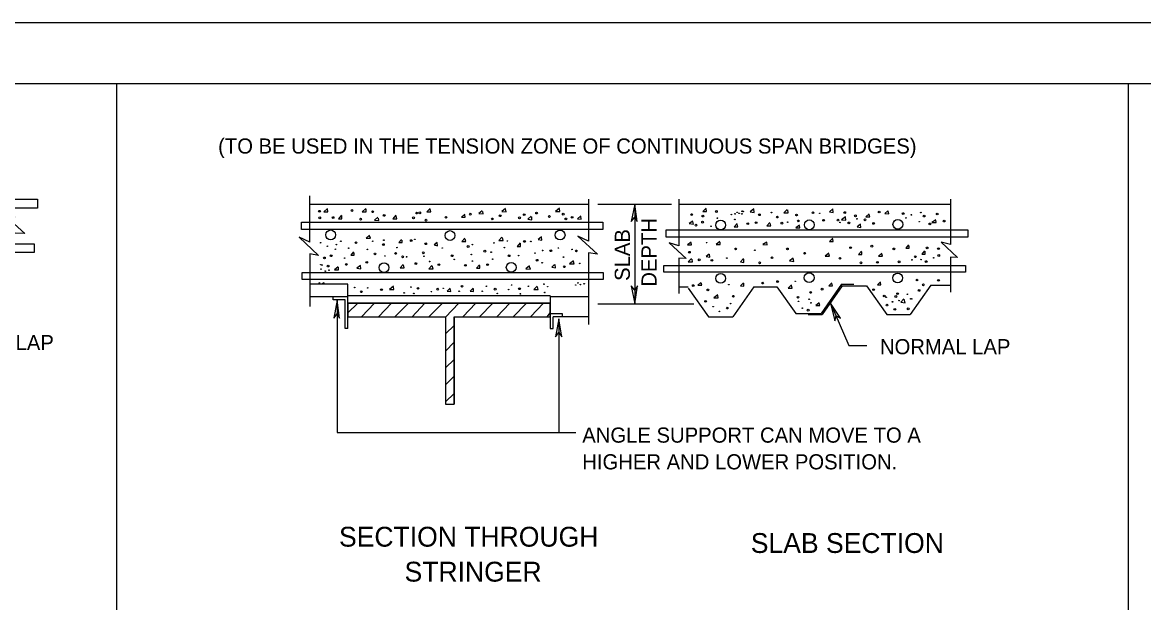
# Model space of a CAD drawing. Extents: x 528.16 to 531.11, y 154.42 to 156.25.
# Drawn here: x 529.644 to 530.401, y 155.861 to 156.253 of the extents above; entities that cross this region are included whole.
import ezdxf

# ---------------------------------------------------------------- set-up
doc = ezdxf.new("R2010")
doc.units = 0
for name, color, linetype in [('Level 1', 7, 'Continuous'), ('Level 4', 7, 'Continuous'), ('Level 41', 7, 'Continuous')]:
    doc.layers.add(name, color=color, linetype=linetype)

msp = doc.modelspace()

# ---------------------------------------------------------------- linework, layer by layer
at = {"layer": 'Level 1'}
for p, q in [((528.15617, 156.25295), (531.1145, 156.25295)), ((528.34318, 156.21161), (531.09318, 156.21161)), ((529.83793, 156.10467), (529.83793, 156.13584)), ((529.83793, 156.13026), (530.02625, 156.13026)), ((530.02625, 156.13354), (530.02625, 156.10533)), ((530.03248, 156.13026), (530.08235, 156.13026)), ((530.05741, 156.13026), (530.05741, 156.063)), ((530.08727, 156.13354), (530.08727, 156.10205)), ((530.08727, 156.13026), (530.27067, 156.13026)), ((530.27067, 156.13354), (530.27067, 156.10303)), ((529.83793, 156.0968), (529.83793, 156.06104)), ((530.02625, 156.09745), (530.02625, 156.0489)), ((530.08727, 156.09384), (530.08727, 156.06989)), ((530.27067, 156.0945), (530.27067, 156.07088)), ((529.86352, 156.07613), (529.83793, 156.07613)), ((529.86352, 156.04627), (529.86352, 156.07613)), ((530.08727, 156.07449), (530.0935, 156.07449)), ((530.1378, 156.07449), (530.12369, 156.05415)), ((530.1378, 156.07449), (530.15354, 156.07449)), ((530.15354, 156.07449), (530.16634, 156.05644)), ((530.19718, 156.07613), (530.1834, 156.05644)), ((530.19751, 156.07514), (530.18406, 156.05579)), ((530.19718, 156.07613), (530.20538, 156.07613)), ((530.19751, 156.07514), (530.21391, 156.07514)), ((530.21391, 156.07514), (530.22769, 156.05579)), ((530.25755, 156.07547), (530.24344, 156.05579)), ((530.25755, 156.07547), (530.27067, 156.07547)), ((529.86056, 156.0676), (529.83793, 156.0676)), ((529.86352, 156.0676), (529.85367, 156.0676)), ((529.85367, 156.06563), (529.85367, 156.0676)), ((530.00033, 156.06825), (529.86352, 156.06825)), ((530.00033, 156.06825), (530.00033, 156.04627)), ((530.00033, 156.06793), (530.02625, 156.06793)), ((530.0935, 156.0735), (530.10728, 156.05415)), ((529.86188, 156.06563), (529.85367, 156.06563)), ((529.8563, 156.0653), (529.8563, 155.97606)), ((529.86188, 156.04627), (529.86188, 156.06563)), ((530.00033, 156.06333), (529.86352, 156.06333)), ((529.86352, 156.05415), (529.86352, 156.06333)), ((529.86352, 156.06333), (530.00033, 156.06333)), ((529.86352, 156.05677), (529.87041, 156.06333)), ((529.8727, 156.05415), (529.88156, 156.06333)), ((529.88419, 156.05415), (529.89304, 156.06333)), ((529.89534, 156.05415), (529.90453, 156.06333)), ((529.90715, 156.05415), (529.91568, 156.06333)), ((529.91831, 156.05415), (529.92749, 156.06333)), ((529.92946, 156.05382), (529.93865, 156.06333)), ((529.94127, 156.05415), (529.95013, 156.06333)), ((529.95243, 156.05415), (529.96161, 156.06333)), ((529.96424, 156.05415), (529.9731, 156.06333)), ((529.97539, 156.05415), (529.98425, 156.06333)), ((529.98688, 156.05415), (529.99573, 156.06333)), ((530.00033, 156.05415), (530.00033, 156.06333)), ((530.03248, 156.063), (530.09744, 156.063)), ((530.18963, 156.06333), (530.2021, 156.03479)), ((529.86352, 156.05415), (529.92946, 156.05415)), ((529.92946, 156.05415), (529.92946, 155.99509)), ((529.93537, 156.05415), (529.93537, 155.99509)), ((529.93537, 156.05415), (530.00033, 156.05415)), ((529.99836, 156.05415), (530.00033, 156.05677)), ((530.00853, 156.05611), (530.00033, 156.05611)), ((530.02625, 156.05415), (530.0023, 156.05415)), ((530.0023, 156.04627), (530.0023, 156.05415)), ((530.00623, 156.05283), (530.00623, 155.97606)), ((530.00853, 156.05415), (530.00853, 156.05611)), ((530.10728, 156.05415), (530.12369, 156.05415)), ((530.16634, 156.05644), (530.1834, 156.05644)), ((530.17454, 156.05579), (530.18406, 156.05579)), ((530.22769, 156.05579), (530.24344, 156.05579)), ((529.86352, 156.04627), (529.86188, 156.04627)), ((529.92946, 156.04266), (529.93537, 156.04824)), ((530.00033, 156.04627), (530.0023, 156.04627)), ((529.92946, 156.03085), (529.93537, 156.03709)), ((530.2021, 156.03479), (530.21424, 156.03479)), ((529.92946, 156.0197), (529.93537, 156.02528)), ((529.92946, 156.00821), (529.93537, 156.01412)), ((529.92946, 155.99673), (529.93537, 156.00231)), ((529.8563, 155.97606), (530.01772, 155.97606))]:
    msp.add_line(p, q, dxfattribs=at)
for points in [[(529.39895, 156.13369), (529.65387, 156.13369), (529.65387, 156.12745), (529.39895, 156.12745)], [(530.05741, 156.13026), (530.05512, 156.11845), (530.05741, 156.1214), (530.05906, 156.11845)], [(529.83235, 156.11812), (530.03576, 156.11812), (530.03576, 156.1132), (529.83235, 156.1132)], [(530.07874, 156.11287), (530.28248, 156.11287), (530.28248, 156.10795), (530.07874, 156.10795)], [(529.39698, 156.1035), (529.65157, 156.1035), (529.65157, 156.0976), (529.39698, 156.0976)], [(530.0771, 156.08892), (530.28084, 156.08892), (530.28084, 156.08433), (530.0771, 156.08433)], [(529.83268, 156.084), (530.03609, 156.084), (530.03609, 156.07941), (529.83268, 156.07941)], [(530.05741, 156.063), (530.05938, 156.07514), (530.05741, 156.07219), (530.05512, 156.07514)], [(529.8563, 156.0653), (529.854, 156.05316), (529.8563, 156.05611), (529.85794, 156.05316)], [(530.18963, 156.06333), (530.19259, 156.05152), (530.19357, 156.0548), (530.19652, 156.05316)], [(530.00623, 156.05283), (530.00394, 156.04069), (530.00623, 156.04365), (530.0082, 156.04069)]]:
    msp.add_lwpolyline(points, close=True, dxfattribs=at)
for points in [[(529.84974, 156.12731), (529.84744, 156.12501), (529.85007, 156.12501), (529.84974, 156.12698)], [(529.87566, 156.12731), (529.87336, 156.12501), (529.87598, 156.12501), (529.87598, 156.12698)], [(529.91929, 156.12731), (529.91699, 156.12501), (529.91962, 156.12501), (529.91929, 156.12698)], [(529.97014, 156.12731), (529.96752, 156.12534), (529.97047, 156.12501), (529.97014, 156.12698)], [(530.00656, 156.12764), (530.00394, 156.12534), (530.00689, 156.12534), (530.00656, 156.12731)], [(530.10564, 156.12764), (530.10335, 156.12534), (530.10597, 156.12534), (530.10564, 156.12731)], [(530.1378, 156.12698), (530.1355, 156.12501), (530.13812, 156.12468), (530.1378, 156.12698)], [(530.16043, 156.12665), (530.15814, 156.12436), (530.16109, 156.12436), (530.16076, 156.12632)], [(530.19127, 156.12698), (530.18898, 156.12501), (530.1916, 156.12468), (530.19127, 156.12698)], [(529.63878, 156.12122), (529.63091, 156.12352), (529.64534, 156.11039), (529.63878, 156.11072)], [(529.85925, 156.12272), (529.85728, 156.12042), (529.85958, 156.12042), (529.85958, 156.12239)], [(529.88386, 156.1214), (529.88156, 156.11944), (529.88451, 156.11911), (529.88419, 156.12075)], [(529.896, 156.12272), (529.89403, 156.12042), (529.89665, 156.12042), (529.89633, 156.12239)], [(529.94259, 156.12337), (529.94029, 156.1214), (529.94291, 156.1214), (529.94259, 156.12304)], [(529.9544, 156.12567), (529.9521, 156.12403), (529.95505, 156.1237), (529.95472, 156.12534)], [(529.98753, 156.12206), (529.98524, 156.12009), (529.98786, 156.11976), (529.98786, 156.12173)], [(530.021, 156.12239), (530.0187, 156.12042), (530.02133, 156.12009), (530.021, 156.12206)], [(530.1998, 156.12173), (530.19718, 156.11976), (530.20013, 156.11944), (530.1998, 156.12173)], [(530.21588, 156.1237), (530.21358, 156.12173), (530.21621, 156.12173), (530.21588, 156.12337)], [(530.22835, 156.12567), (530.22638, 156.12403), (530.229, 156.1237), (530.22867, 156.12567)], [(530.26083, 156.11976), (530.2582, 156.11779), (530.26115, 156.11779), (530.26083, 156.11944)], [(530.09678, 156.11878), (530.09416, 156.11714), (530.09711, 156.11681), (530.09678, 156.11845)], [(530.12664, 156.11714), (530.12467, 156.11484), (530.12697, 156.11484), (530.12664, 156.11681)], [(530.14862, 156.11779), (530.14665, 156.1155), (530.14928, 156.1155), (530.14895, 156.11747)], [(530.16864, 156.11615), (530.16634, 156.11419), (530.16896, 156.11419), (530.16864, 156.11583)], [(530.20997, 156.11681), (530.20768, 156.11484), (530.2103, 156.11451), (530.20997, 156.11681)], [(529.83793, 156.10467), (529.83071, 156.10795), (529.84383, 156.09548), (529.83793, 156.0968)], [(529.87828, 156.10926), (529.87598, 156.1073), (529.87894, 156.1073), (529.87828, 156.10894)], [(529.89993, 156.10631), (529.89797, 156.10434), (529.90026, 156.10434), (529.90026, 156.10598)], [(529.92388, 156.10434), (529.92192, 156.1027), (529.92421, 156.10205), (529.92388, 156.10434)], [(529.94259, 156.1073), (529.94062, 156.105), (529.94324, 156.105), (529.94291, 156.10664)], [(529.96752, 156.10795), (529.96555, 156.10566), (529.9685, 156.10566), (529.96818, 156.10762)], [(529.97999, 156.10402), (529.97802, 156.10172), (529.98031, 156.10172), (529.98031, 156.10369)], [(529.99442, 156.10828), (529.99213, 156.10631), (529.99475, 156.10598), (529.99442, 156.10828)], [(530.02625, 156.10533), (530.01903, 156.10861), (530.03215, 156.09647), (530.02625, 156.09745)], [(530.08727, 156.10205), (530.08071, 156.10402), (530.09219, 156.09352), (530.08727, 156.09384)], [(530.09547, 156.10467), (530.09318, 156.1027), (530.0958, 156.1027), (530.09547, 156.10434)], [(530.11483, 156.105), (530.11253, 156.10303), (530.11516, 156.10303), (530.11516, 156.10467)], [(530.14665, 156.10467), (530.14403, 156.10303), (530.14698, 156.1027), (530.14665, 156.10467)], [(530.19127, 156.1073), (530.18898, 156.105), (530.1916, 156.105), (530.19127, 156.10664)], [(530.27067, 156.10303), (530.26444, 156.10467), (530.27559, 156.09417), (530.27067, 156.0945)], [(529.86745, 156.09811), (529.86549, 156.09581), (529.86778, 156.09581), (529.86778, 156.09745)], [(530.10761, 156.09647), (530.10564, 156.09483), (530.10827, 156.0945), (530.10794, 156.09647)], [(530.18865, 156.09713), (530.18602, 156.09516), (530.18898, 156.09516), (530.18865, 156.0968)], [(530.21063, 156.09844), (530.20866, 156.09614), (530.21096, 156.09614), (530.21096, 156.09811)], [(530.22441, 156.09713), (530.22211, 156.09516), (530.22474, 156.09516), (530.22441, 156.0968)], [(530.24245, 156.1027), (530.24049, 156.10041), (530.24278, 156.10041), (530.24278, 156.10205)], [(530.25328, 156.09877), (530.25131, 156.09647), (530.25361, 156.09647), (530.25361, 156.09844)], [(529.87205, 156.08892), (529.86975, 156.08695), (529.87238, 156.08663), (529.87205, 156.08892)], [(529.90092, 156.08958), (529.89895, 156.08728), (529.90157, 156.08728), (529.90125, 156.08925)], [(529.92028, 156.08892), (529.91831, 156.08663), (529.92126, 156.08663), (529.9206, 156.0886)], [(529.95243, 156.08925), (529.95046, 156.08695), (529.95276, 156.08695), (529.95276, 156.08892)], [(530.00328, 156.08958), (530.00131, 156.08761), (530.00394, 156.08728), (530.00361, 156.08958)], [(530.01608, 156.09188), (530.01345, 156.08991), (530.0164, 156.08991), (530.01608, 156.09155)], [(530.0958, 156.09352), (530.0935, 156.09122), (530.09646, 156.09122), (530.09613, 156.09319)], [(530.13091, 156.09352), (530.12894, 156.09122), (530.13123, 156.09089), (530.13123, 156.09319)], [(530.16437, 156.09384), (530.16207, 156.09188), (530.16503, 156.09155), (530.16437, 156.09384)], [(529.85696, 156.08794), (529.85466, 156.08597), (529.85728, 156.08597), (529.85728, 156.08761)], [(529.98622, 156.0886), (529.98392, 156.08663), (529.98688, 156.0863), (529.98622, 156.08794)], [(529.89436, 156.07482), (529.89173, 156.07252), (529.89469, 156.07252), (529.89436, 156.07449)], [(529.99147, 156.07482), (529.98917, 156.07252), (529.99213, 156.07252), (529.9918, 156.07449)], [(530.10203, 156.07744), (530.10007, 156.07547), (530.10269, 156.07547), (530.10236, 156.07711)], [(530.13091, 156.07711), (530.12894, 156.07514), (530.13123, 156.07482), (530.13123, 156.07678)], [(530.16339, 156.0758), (530.16109, 156.0735), (530.16371, 156.0735), (530.16339, 156.07547)], [(530.19062, 156.07711), (530.18865, 156.07514), (530.19094, 156.07514), (530.19062, 156.07678)], [(530.22343, 156.07777), (530.22146, 156.0758), (530.22375, 156.0758), (530.22343, 156.07744)], [(529.93274, 156.0735), (529.93077, 156.07153), (529.93307, 156.07121), (529.93274, 156.07318)], [(529.94816, 156.0735), (529.94619, 156.07153), (529.94849, 156.07121), (529.94849, 156.07318)], [(530.11352, 156.06891), (530.11089, 156.06694), (530.11385, 156.06694), (530.11352, 156.06858)], [(530.23917, 156.06629), (530.2372, 156.06399), (530.24016, 156.06366), (530.2395, 156.06596)], [(529.86352, 156.06333), (529.86352, 156.05415), (529.92946, 156.05415), (529.92946, 155.99509), (529.93537, 155.99509), (529.93537, 156.05415), (530.00033, 156.05415), (530.00033, 156.06333), (529.86352, 156.06333)], [(530.18209, 156.06366), (530.17979, 156.06169), (530.18241, 156.06169), (530.18209, 156.06333)]]:
    msp.add_lwpolyline(points, dxfattribs=at)
for centre, radius in [((529.84444, 156.12543), 0.000585), ((529.84461, 156.12101), 0.000585), ((529.85363, 156.12118), 0.000585), ((529.86637, 156.12597), 0.000585), ((529.87221, 156.12012), 0.000585), ((529.88034, 156.12508), 0.000585), ((529.88812, 156.1226), 0.000585), ((529.90794, 156.12101), 0.000585), ((529.91005, 156.12419), 0.000585), ((529.91218, 156.12437), 0.000585), ((529.91642, 156.11942), 0.000585), ((529.92987, 156.12136), 0.000585), ((529.94632, 156.12349), 0.000585), ((529.96117, 156.1203), 0.000585), ((529.96648, 156.12242), 0.000585), ((529.97957, 156.12101), 0.000585), ((529.98275, 156.12314), 0.000585), ((529.99107, 156.12419), 0.000585), ((529.99973, 156.1219), 0.000585), ((530.00911, 156.12349), 0.000585), ((530.01088, 156.1203), 0.000585), ((530.01512, 156.12136), 0.000585), ((530.09591, 156.12322), 0.000585), ((530.10343, 156.1222), 0.000585), ((530.11264, 156.12527), 0.000585), ((530.11548, 156.11611), 0.00331), ((530.1133, 156.1208), 0.000201), ((530.12269, 156.1232), 0.000201), ((530.12507, 156.11995), 0.000201), ((530.12524, 156.1237), 0.000201), ((530.12661, 156.12473), 0.000201), ((530.12797, 156.12405), 0.000201), ((530.12986, 156.12542), 0.000201), ((530.12986, 156.1237), 0.000201), ((530.13037, 156.12542), 0.000201), ((530.13071, 156.12524), 0.000201), ((530.14166, 156.12305), 0.000585), ((530.14983, 156.12456), 0.000201), ((530.15378, 156.12151), 0.000585), ((530.16675, 156.12288), 0.000585), ((530.16672, 156.12251), 0.000201), ((530.16795, 156.11895), 0.000585), ((530.17542, 156.11627), 0.00331), ((530.17784, 156.12442), 0.000585), ((530.18243, 156.12405), 0.000201), ((530.18501, 156.11929), 0.000585), ((530.18533, 156.11961), 0.000201), ((530.19475, 156.11946), 0.000585), ((530.19935, 156.12458), 0.000585), ((530.20652, 156.12236), 0.000585), ((530.20752, 156.1203), 0.000201), ((530.21301, 156.11963), 0.000585), ((530.22257, 156.12493), 0.000585), ((530.23521, 156.11657), 0.00331), ((530.23878, 156.1239), 0.000585), ((530.24063, 156.12097), 0.000201), ((530.24439, 156.12302), 0.000201), ((530.2507, 156.12456), 0.000201), ((530.25295, 156.1222), 0.000585), ((530.26183, 156.12356), 0.000585), ((530.26644, 156.11878), 0.000585), ((529.852, 156.10948), 0.00331), ((529.93264, 156.10905), 0.00331), ((530.00701, 156.10935), 0.00331), ((530.09881, 156.11604), 0.000585), ((530.10325, 156.11809), 0.000585), ((530.10903, 156.11534), 0.000201), ((530.13381, 156.11707), 0.000585), ((530.13944, 156.11776), 0.000585), ((530.15685, 156.11741), 0.000585), ((530.16075, 156.11807), 0.000201), ((530.19608, 156.1179), 0.000201), ((530.20209, 156.11758), 0.000585), ((530.21881, 156.11724), 0.000585), ((530.24968, 156.11841), 0.000201), ((530.25688, 156.1169), 0.000585), ((529.84516, 156.1042), 0.000201), ((529.85884, 156.1052), 0.000201), ((529.8691, 156.10421), 0.000585), ((529.88035, 156.1052), 0.000201), ((529.8879, 156.10591), 0.000201), ((529.90642, 156.10564), 0.000585), ((529.90884, 156.10648), 0.000201), ((529.91625, 156.10349), 0.000585), ((529.96227, 156.10406), 0.000201), ((529.97138, 156.10534), 0.000201), ((529.98292, 156.10506), 0.000585), ((529.98719, 156.10506), 0.000201), ((530.10596, 156.10424), 0.000201), ((529.84972, 156.10178), 0.000201), ((529.85513, 156.09978), 0.000201), ((529.85585, 156.10292), 0.000201), ((529.86411, 156.1005), 0.000201), ((529.87679, 156.09965), 0.000201), ((529.88192, 156.09666), 0.000585), ((529.88762, 156.10293), 0.000585), ((529.89588, 156.09694), 0.000585), ((529.89673, 156.10093), 0.000201), ((529.91455, 156.09737), 0.000585), ((529.92736, 156.10064), 0.000201), ((529.94489, 156.10164), 0.000585), ((529.94702, 156.09622), 0.000201), ((529.94774, 156.10292), 0.000201), ((529.95614, 156.09851), 0.000585), ((529.96042, 156.09779), 0.000201), ((529.96938, 156.10093), 0.000201), ((529.99004, 156.09722), 0.000201), ((529.99517, 156.09893), 0.000201), ((530.00073, 156.09879), 0.000585), ((530.00585, 156.10064), 0.000201), ((530.01511, 156.09965), 0.000201), ((530.01797, 156.09865), 0.000585), ((530.09438, 156.09778), 0.000585), ((530.12561, 156.1), 0.000585), ((530.13856, 156.09912), 0.000201), ((530.1606, 156.1), 0.000585), ((530.17221, 156.09709), 0.000585), ((530.20328, 156.10085), 0.000585), ((530.21762, 156.10188), 0.000585), ((530.23247, 156.1), 0.000585), ((530.255, 156.10068), 0.000585), ((530.26268, 156.10016), 0.000585), ((529.8453, 156.08938), 0.000201), ((529.84616, 156.08909), 0.000201), ((529.84773, 156.09395), 0.000585), ((529.85029, 156.08839), 0.000585), ((529.85229, 156.09537), 0.000585), ((529.86141, 156.0938), 0.000201), ((529.86254, 156.08953), 0.000585), ((529.87637, 156.09095), 0.000585), ((529.88805, 156.0874), 0.00331), ((529.88861, 156.09522), 0.000201), ((529.90059, 156.09466), 0.000585), ((529.90329, 156.09465), 0.000201), ((529.90956, 156.0901), 0.000585), ((529.91497, 156.09508), 0.000201), ((529.91882, 156.09152), 0.000201), ((529.92508, 156.08939), 0.000585), ((529.93406, 156.09537), 0.000585), ((529.93548, 156.09294), 0.000201), ((529.94304, 156.08896), 0.000585), ((529.94774, 156.09181), 0.000201), ((529.958, 156.08939), 0.000585), ((529.96141, 156.09309), 0.000201), ((529.97395, 156.08754), 0.00331), ((529.97253, 156.09537), 0.000585), ((529.97893, 156.09551), 0.000201), ((529.99147, 156.09238), 0.000585), ((529.99489, 156.09066), 0.000201), ((530.00928, 156.09451), 0.000201), ((530.02024, 156.09024), 0.000201), ((530.10103, 156.09265), 0.000585), ((530.10957, 156.09231), 0.000585), ((530.11962, 156.09382), 0.000201), ((530.14183, 156.0906), 0.000585), ((530.1502, 156.09402), 0.000585), ((530.19611, 156.09367), 0.000585), ((530.21028, 156.0906), 0.000585), ((530.22138, 156.09094), 0.000585), ((530.23605, 156.09129), 0.000585), ((530.24473, 156.09263), 0.000201), ((530.24698, 156.09471), 0.000585), ((530.25088, 156.09279), 0.000201), ((530.25432, 156.09146), 0.000585), ((530.25941, 156.09399), 0.000201), ((530.26286, 156.09556), 0.000585), ((529.84545, 156.08639), 0.000201), ((529.8483, 156.08496), 0.000201), ((529.85086, 156.08568), 0.000201), ((530.00985, 156.08796), 0.000585), ((530.11548, 156.08011), 0.00331), ((530.17527, 156.08056), 0.00331), ((530.23506, 156.08041), 0.00331), ((529.84439, 156.07707), 0.000201), ((529.84638, 156.07651), 0.000201), ((529.84722, 156.07707), 0.000201), ((529.8682, 156.07395), 0.000201), ((529.87699, 156.07367), 0.000201), ((529.90619, 156.07424), 0.000201), ((529.91097, 156.07338), 0.000585), ((529.92802, 156.07339), 0.000201), ((529.94073, 156.0748), 0.000585), ((529.95721, 156.07481), 0.000201), ((529.97422, 156.07566), 0.000201), ((529.97957, 156.07309), 0.000585), ((529.98556, 156.07481), 0.000201), ((529.99605, 156.07623), 0.000201), ((529.9986, 156.07452), 0.000201), ((530.01759, 156.07566), 0.000201), ((530.01901, 156.07707), 0.000201), ((530.02071, 156.07594), 0.000201), ((530.02327, 156.07651), 0.000201), ((530.09694, 156.07524), 0.000585), ((530.12098, 156.07589), 0.000201), ((530.14388, 156.07694), 0.000585), ((530.15395, 156.07796), 0.000585), ((530.16587, 156.07811), 0.000201), ((530.24817, 156.07899), 0.000585), ((530.25244, 156.07574), 0.000585), ((530.26268, 156.07882), 0.000585), ((529.87269, 156.0711), 0.000585), ((529.8863, 156.07252), 0.000585), ((529.90165, 156.07027), 0.000201), ((529.90817, 156.06999), 0.000201), ((529.92007, 156.07112), 0.000201), ((529.92428, 156.07281), 0.000585), ((529.93879, 156.07141), 0.000201), ((529.95438, 156.07141), 0.000201), ((529.96312, 156.07281), 0.000585), ((529.96458, 156.06999), 0.000201), ((529.97223, 156.07253), 0.000201), ((529.98018, 156.0697), 0.000201), ((529.99662, 156.07055), 0.000201), ((530.10683, 156.07234), 0.000585), ((530.12407, 156.06807), 0.000585), ((530.16777, 156.06738), 0.000585), ((530.17526, 156.06599), 0.000201), ((530.17631, 156.07062), 0.000585), ((530.18399, 156.07284), 0.000585), ((530.21881, 156.0725), 0.000585), ((530.22598, 156.06823), 0.000585), ((530.22732, 156.06735), 0.000201), ((530.23383, 156.06789), 0.000585), ((530.23503, 156.06977), 0.000585), ((530.24166, 156.06941), 0.000201), ((530.24388, 156.06633), 0.000201), ((530.24457, 156.06633), 0.000201), ((530.24954, 156.07199), 0.000585), ((530.1053, 156.06465), 0.000585), ((530.1104, 156.06103), 0.000201), ((530.11998, 156.06004), 0.000585), ((530.12217, 156.06308), 0.000201), ((530.16809, 156.06462), 0.000201), ((530.17065, 156.06001), 0.000201), ((530.17461, 156.05867), 0.000585), ((530.17646, 156.0636), 0.000201), ((530.22786, 156.06208), 0.000585), ((530.23159, 156.06428), 0.000201), ((530.23315, 156.05918), 0.000585), ((530.23603, 156.06514), 0.000201), ((530.2422, 156.05953), 0.000585), ((530.11466, 156.05779), 0.000201)]:
    msp.add_circle(centre, radius, dxfattribs=at)
at = {"layer": 'Level 4'}
for p, q in [((529.70735, 156.21161), (529.70735, 155.41503)), ((530.39075, 156.21161), (530.39075, 154.46227))]:
    msp.add_line(p, q, dxfattribs=at)
at = {"layer": 'Level 41'}
msp.add_lwpolyline([(528.15617, 156.25295), (531.11483, 156.25295), (531.11483, 154.41995), (528.15617, 154.41995)], close=True, dxfattribs=at)

# ---------------------------------------------------------------- texts
at = {"layer": 'Level 1'}
for s, height, p in [('(TO BE USED IN THE TENSION ZONE OF CONTINUOUS SPAN BRIDGES)', 0.0102283, (529.77592, 156.16438)), ('NORMAL LAP', 0.010228, (529.57677, 156.03165)), ('NORMAL LAP', 0.010228, (530.2231, 156.02888)), ('ANGLE SUPPORT CAN MOVE TO A ', 0.0102283, (530.02198, 155.96917)), ('HIGHER AND LOWER POSITION.', 0.0102283, (530.02198, 155.95113)), ('SECTION THROUGH', 0.0134035, (529.85761, 155.89896)), ('SLAB SECTION', 0.0134035, (530.13583, 155.8947)), ('STRINGER', 0.013404, (529.9019, 155.87534))]:
    msp.add_text(s, height=height, dxfattribs=at).set_placement(p)
for s, p in [('DEPTH', (530.07218, 156.07449)), ('SLAB', (530.05413, 156.07842))]:
    msp.add_text(s, height=0.010228, rotation=90, dxfattribs=at).set_placement(p)

doc.saveas('drawing.dxf')
